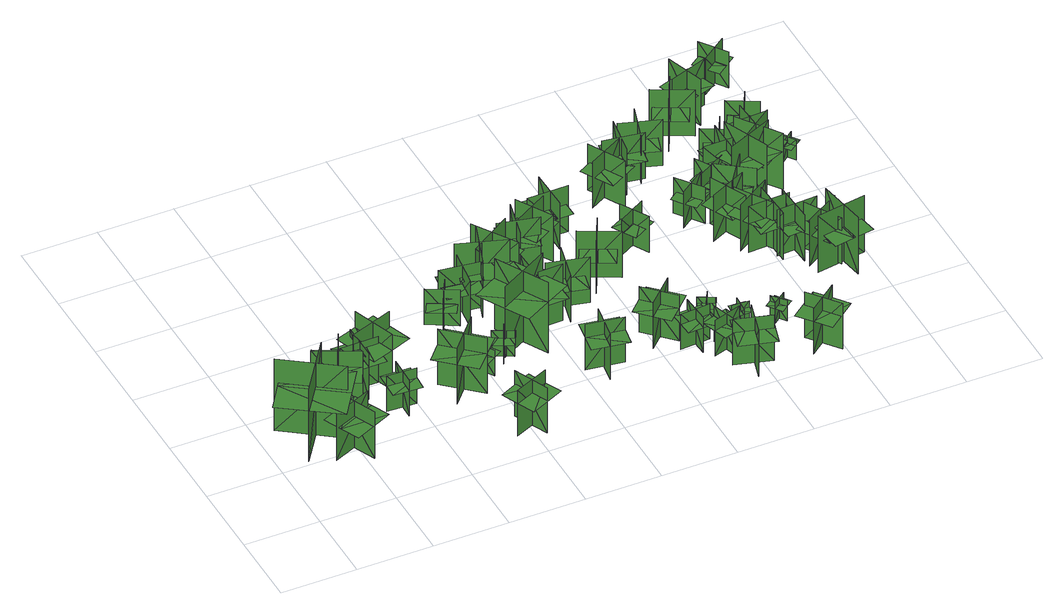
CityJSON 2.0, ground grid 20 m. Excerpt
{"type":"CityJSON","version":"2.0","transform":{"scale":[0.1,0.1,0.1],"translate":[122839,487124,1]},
"CityObjects":{
"tree1":{"type":"SolitaryVegetationObject","geometry":[{"type":"MultiSurface","lod":"1","boundaries":[[[0,1,2]],[[0,2,3]],[[4,5,6]],[[4,6,7]],[[8,9,10]],[[8,10,11]],[[8,11,12]],[[8,12,13]]]}]},
"tree2":{"type":"SolitaryVegetationObject","geometry":[{"type":"MultiSurface","lod":"1","boundaries":[[[14,15,16]],[[14,16,17]],[[18,19,20]],[[18,20,21]],[[22,23,24]],[[22,24,25]],[[22,25,26]],[[22,26,27]]]}]},
"tree3":{"type":"SolitaryVegetationObject","geometry":[{"type":"MultiSurface","lod":"1","boundaries":[[[28,29,30]],[[28,30,31]],[[32,33,34]],[[32,34,35]],[[36,37,38]],[[36,38,39]],[[36,39,40]],[[36,40,41]]]}]},
"tree4":{"type":"SolitaryVegetationObject","geometry":[{"type":"MultiSurface","lod":"1","boundaries":[[[42,43,44]],[[42,44,45]],[[46,47,48]],[[46,48,49]],[[50,51,52]],[[50,52,53]],[[50,53,54]],[[50,54,55]]]}]},
"tree5":{"type":"SolitaryVegetationObject","geometry":[{"type":"MultiSurface","lod":"1","boundaries":[[[56,57,58]],[[56,58,59]],[[60,61,62]],[[60,62,63]],[[64,65,66]],[[64,66,67]],[[64,67,68]],[[64,68,69]]]}]},
"tree6":{"type":"SolitaryVegetationObject","geometry":[{"type":"MultiSurface","lod":"1","boundaries":[[[70,71,72]],[[70,72,73]],[[74,75,76]],[[74,76,77]],[[78,79,80]],[[78,80,81]],[[78,81,82]],[[78,82,83]]]}]},
"tree7":{"type":"SolitaryVegetationObject","geometry":[{"type":"MultiSurface","lod":"1","boundaries":[[[84,85,86]],[[84,86,87]],[[88,89,90]],[[88,90,91]],[[92,93,94]],[[92,94,95]],[[92,95,96]],[[92,96,97]]]}]},
"tree8":{"type":"SolitaryVegetationObject","geometry":[{"type":"MultiSurface","lod":"1","boundaries":[[[98,99,100]],[[98,100,101]],[[102,103,104]],[[102,104,105]],[[106,107,108]],[[106,108,109]],[[106,109,110]],[[106,110,111]]]}]},
"tree9":{"type":"SolitaryVegetationObject","geometry":[{"type":"MultiSurface","lod":"1","boundaries":[[[112,113,114]],[[112,114,115]],[[116,117,118]],[[116,118,119]],[[120,121,122]],[[120,122,123]],[[120,123,124]],[[120,124,125]]]}]},
"tree10":{"type":"SolitaryVegetationObject","geometry":[{"type":"MultiSurface","lod":"1","boundaries":[[[126,127,128]],[[126,128,129]],[[130,131,132]],[[130,132,133]],[[134,135,136]],[[134,136,137]],[[134,138,139]],[[134,139,135]]]}]},
"tree11":{"type":"SolitaryVegetationObject","geometry":[{"type":"MultiSurface","lod":"1","boundaries":[[[140,141,142]],[[140,142,143]],[[144,145,146]],[[144,146,147]],[[148,149,150]],[[148,150,151]],[[148,151,152]],[[148,152,153]]]}]},
"tree12":{"type":"SolitaryVegetationObject","geometry":[{"type":"MultiSurface","lod":"1","boundaries":[[[154,155,156]],[[154,156,157]],[[158,159,160]],[[158,160,161]],[[162,163,164]],[[162,164,165]],[[162,166,167]],[[162,167,163]]]}]},
"tree13":{"type":"SolitaryVegetationObject","geometry":[{"type":"MultiSurface","lod":"1","boundaries":[[[168,169,170]],[[168,170,171]],[[172,173,174]],[[172,174,175]],[[176,177,178]],[[176,178,179]],[[176,179,180]],[[176,180,181]]]}]},
"tree14":{"type":"SolitaryVegetationObject","geometry":[{"type":"MultiSurface","lod":"1","boundaries":[[[182,183,184]],[[182,184,185]],[[186,187,188]],[[186,188,189]],[[190,191,192]],[[190,192,193]],[[190,194,195]],[[190,195,191]]]}]},
"tree15":{"type":"SolitaryVegetationObject","geometry":[{"type":"MultiSurface","lod":"1","boundaries":[[[196,197,198]],[[196,198,199]],[[200,201,202]],[[200,202,203]],[[204,205,206]],[[204,206,207]],[[204,208,209]],[[204,209,205]]]}]},
"tree16":{"type":"SolitaryVegetationObject","geometry":[{"type":"MultiSurface","lod":"1","boundaries":[[[210,211,212]],[[210,212,213]],[[214,215,216]],[[214,216,217]],[[218,219,220]],[[218,220,221]],[[218,222,223]],[[218,223,219]]]}]},
"tree17":{"type":"SolitaryVegetationObject","geometry":[{"type":"MultiSurface","lod":"1","boundaries":[[[224,225,226]],[[224,226,227]],[[228,229,230]],[[228,230,231]],[[232,233,234]],[[232,234,235]],[[232,235,236]],[[232,236,237]]]}]},
"tree18":{"type":"SolitaryVegetationObject","geometry":[{"type":"MultiSurface","lod":"1","boundaries":[[[238,239,240]],[[238,240,241]],[[242,243,244]],[[242,244,245]],[[246,247,248]],[[246,248,249]],[[246,250,251]],[[246,251,247]]]}]},
"tree19":{"type":"SolitaryVegetationObject","geometry":[{"type":"MultiSurface","lod":"1","boundaries":[[[252,253,254]],[[252,254,255]],[[256,257,258]],[[256,258,259]],[[260,261,262]],[[260,262,263]],[[260,264,265]],[[260,265,261]]]}]},
"tree20":{"type":"SolitaryVegetationObject","geometry":[{"type":"MultiSurface","lod":"1","boundaries":[[[266,267,268]],[[266,268,269]],[[270,271,272]],[[270,272,273]],[[274,275,276]],[[274,276,277]],[[274,278,279]],[[274,279,275]]]}]},
"tree21":{"type":"SolitaryVegetationObject","geometry":[{"type":"MultiSurface","lod":"1","boundaries":[[[280,281,282]],[[280,282,283]],[[284,285,286]],[[284,286,287]],[[288,289,290]],[[288,290,291]],[[288,291,292]],[[288,292,293]]]}]},
"tree22":{"type":"SolitaryVegetationObject","geometry":[{"type":"MultiSurface","lod":"1","boundaries":[[[294,295,296]],[[294,296,297]],[[298,299,300]],[[298,300,301]],[[302,303,304]],[[302,304,305]],[[302,305,306]],[[302,306,307]]]}]},
"tree23":{"type":"SolitaryVegetationObject","geometry":[{"type":"MultiSurface","lod":"1","boundaries":[[[308,309,310]],[[308,310,311]],[[312,313,314]],[[312,314,315]],[[316,317,318]],[[316,318,319]],[[316,320,321]],[[316,321,317]]]}]},
"tree24":{"type":"SolitaryVegetationObject","geometry":[{"type":"MultiSurface","lod":"1","boundaries":[[[322,323,324]],[[322,324,325]],[[326,327,328]],[[326,328,329]],[[330,331,332]],[[330,332,333]],[[330,334,335]],[[330,335,331]]]}]},
"tree25":{"type":"SolitaryVegetationObject","geometry":[{"type":"MultiSurface","lod":"1","boundaries":[[[336,337,338]],[[336,338,339]],[[340,341,342]],[[340,342,343]],[[344,345,346]],[[344,346,347]],[[344,347,348]],[[344,348,349]]]}]},
"tree26":{"type":"SolitaryVegetationObject","geometry":[{"type":"MultiSurface","lod":"1","boundaries":[[[350,351,352]],[[350,352,353]],[[354,355,356]],[[354,356,357]],[[358,359,360]],[[358,360,361]],[[358,361,362]],[[358,362,363]]]}]},
"tree27":{"type":"SolitaryVegetationObject","geometry":[{"type":"MultiSurface","lod":"1","boundaries":[[[364,365,366]],[[364,366,367]],[[368,369,370]],[[368,370,371]],[[372,373,374]],[[372,374,375]],[[372,375,376]],[[372,376,377]]]}]},
"tree28":{"type":"SolitaryVegetationObject","geometry":[{"type":"MultiSurface","lod":"1","boundaries":[[[378,379,380]],[[378,380,381]],[[382,383,384]],[[382,384,385]],[[386,387,388]],[[386,388,389]],[[386,389,390]],[[386,390,391]]]}]},
"tree29":{"type":"SolitaryVegetationObject","geometry":[{"type":"MultiSurface","lod":"1","boundaries":[[[392,393,394]],[[392,394,395]],[[396,397,398]],[[396,398,399]],[[400,401,402]],[[400,402,403]],[[400,404,405]],[[400,405,401]]]}]},
"tree30":{"type":"SolitaryVegetationObject","geometry":[{"type":"MultiSurface","lod":"1","boundaries":[[[406,407,408]],[[406,408,409]],[[410,411,412]],[[410,412,413]],[[414,415,416]],[[414,416,417]],[[414,417,418]],[[414,418,419]]]}]},
"tree31":{"type":"SolitaryVegetationObject","geometry":[{"type":"MultiSurface","lod":"1","boundaries":[[[420,421,422]],[[420,422,423]],[[424,425,426]],[[424,426,427]],[[428,429,430]],[[428,430,431]],[[428,432,433]],[[428,433,429]]]}]},
"tree32":{"type":"SolitaryVegetationObject","geometry":[{"type":"MultiSurface","lod":"1","boundaries":[[[434,435,436]],[[434,436,437]],[[438,439,440]],[[438,440,441]],[[442,443,444]],[[442,444,445]],[[442,445,446]],[[442,446,447]]]}]},
"tree33":{"type":"SolitaryVegetationObject","geometry":[{"type":"MultiSurface","lod":"1","boundaries":[[[448,449,450]],[[448,450,451]],[[452,453,454]],[[452,454,455]],[[456,457,458]],[[456,458,459]],[[456,460,461]],[[456,461,457]]]}]},
"tree34":{"type":"SolitaryVegetationObject","geometry":[{"type":"MultiSurface","lod":"1","boundaries":[[[462,463,464]],[[462,464,465]],[[466,467,468]],[[466,468,469]],[[470,471,472]],[[470,472,473]],[[470,474,475]],[[470,475,471]]]}]},
"tree35":{"type":"SolitaryVegetationObject","geometry":[{"type":"MultiSurface","lod":"1","boundaries":[[[476,477,478]],[[476,478,479]],[[480,481,482]],[[480,482,483]],[[484,485,486]],[[484,486,487]],[[484,488,489]],[[484,489,485]]]}]},
"tree36":{"type":"SolitaryVegetationObject","geometry":[{"type":"MultiSurface","lod":"1","boundaries":[[[490,491,492]],[[490,492,493]],[[494,495,496]],[[494,496,497]],[[498,499,500]],[[498,500,501]],[[498,502,503]],[[498,503,499]]]}]},
"tree37":{"type":"SolitaryVegetationObject","geometry":[{"type":"MultiSurface","lod":"1","boundaries":[[[504,505,506]],[[504,506,507]],[[508,509,510]],[[508,510,511]],[[512,513,514]],[[512,514,515]],[[512,516,517]],[[512,517,513]]]}]},
"tree38":{"type":"SolitaryVegetationObject","geometry":[{"type":"MultiSurface","lod":"1","boundaries":[[[518,519,520]],[[518,520,521]],[[522,523,524]],[[522,524,525]],[[526,527,528]],[[526,528,529]],[[526,530,531]],[[526,531,527]]]}]},
"tree39":{"type":"SolitaryVegetationObject","geometry":[{"type":"MultiSurface","lod":"1","boundaries":[[[532,533,534]],[[532,534,535]],[[536,537,538]],[[536,538,539]],[[540,541,542]],[[540,542,543]],[[540,544,545]],[[540,545,541]]]}]},
"tree40":{"type":"SolitaryVegetationObject","geometry":[{"type":"MultiSurface","lod":"1","boundaries":[[[546,547,548]],[[546,548,549]],[[550,551,552]],[[550,552,553]],[[554,555,556]],[[554,556,557]],[[554,558,559]],[[554,559,555]]]}]},
"tree41":{"type":"SolitaryVegetationObject","geometry":[{"type":"MultiSurface","lod":"1","boundaries":[[[560,561,562]],[[560,562,563]],[[564,565,566]],[[564,566,567]],[[568,569,570]],[[568,570,571]],[[568,572,573]],[[568,573,569]]]}]},
"tree42":{"type":"SolitaryVegetationObject","geometry":[{"type":"MultiSurface","lod":"1","boundaries":[[[574,575,576]],[[574,576,577]],[[578,579,580]],[[578,580,581]],[[582,583,584]],[[582,584,585]],[[582,586,587]],[[582,587,583]]]}]},
"tree43":{"type":"SolitaryVegetationObject","geometry":[{"type":"MultiSurface","lod":"1","boundaries":[[[588,589,590]],[[588,590,591]],[[592,593,594]],[[592,594,595]],[[596,597,598]],[[596,598,599]],[[596,600,601]],[[596,601,597]]]}]},
"tree44":{"type":"SolitaryVegetationObject","geometry":[{"type":"MultiSurface","lod":"1","boundaries":[[[602,603,604]],[[602,604,605]],[[606,607,608]],[[606,608,609]],[[610,611,612]],[[610,612,613]],[[610,614,615]],[[610,615,611]]]}]},
"tree45":{"type":"SolitaryVegetationObject","geometry":[{"type":"MultiSurface","lod":"1","boundaries":[[[616,617,618]],[[616,618,619]],[[620,621,622]],[[620,622,623]],[[624,625,626]],[[624,626,627]],[[624,628,629]],[[624,629,625]]]}]},
"tree46":{"type":"SolitaryVegetationObject","geometry":[{"type":"MultiSurface","lod":"1","boundaries":[[[630,631,632]],[[630,632,633]],[[634,635,636]],[[634,636,637]],[[638,639,640]],[[638,640,641]],[[638,642,643]],[[638,643,639]]]}]},
"tree47":{"type":"SolitaryVegetationObject","geometry":[{"type":"MultiSurface","lod":"1","boundaries":[[[644,645,646]],[[644,646,647]],[[648,649,650]],[[648,650,651]],[[652,653,654]],[[652,654,655]],[[652,656,657]],[[652,657,653]]]}]},
"tree48":{"type":"SolitaryVegetationObject","geometry":[{"type":"MultiSurface","lod":"1","boundaries":[[[658,659,660]],[[658,660,661]],[[662,663,664]],[[662,664,665]],[[666,667,668]],[[666,668,669]],[[666,670,671]],[[666,671,667]]]}]},
"tree49":{"type":"SolitaryVegetationObject","geometry":[{"type":"MultiSurface","lod":"1","boundaries":[[[672,673,674]],[[672,674,675]],[[676,677,678]],[[676,678,679]],[[680,681,682]],[[680,682,683]],[[680,684,685]],[[680,685,681]]]}]},
"tree50":{"type":"SolitaryVegetationObject","geometry":[{"type":"MultiSurface","lod":"1","boundaries":[[[686,687,688]],[[686,688,689]],[[690,691,692]],[[690,692,693]],[[694,695,696]],[[694,696,697]],[[694,698,699]],[[694,699,695]]]}]},
"tree51":{"type":"SolitaryVegetationObject","geometry":[{"type":"MultiSurface","lod":"1","boundaries":[[[700,701,702]],[[700,702,703]],[[704,705,706]],[[704,706,707]],[[708,709,710]],[[708,710,711]],[[708,712,713]],[[708,713,709]]]}]},
"tree52":{"type":"SolitaryVegetationObject","geometry":[{"type":"MultiSurface","lod":"1","boundaries":[[[714,715,716]],[[714,716,717]],[[718,719,720]],[[718,720,721]],[[722,723,724]],[[722,724,725]],[[722,725,726]],[[722,726,727]]]}]},
"tree53":{"type":"SolitaryVegetationObject","geometry":[{"type":"MultiSurface","lod":"1","boundaries":[[[728,729,730]],[[728,730,731]],[[732,733,734]],[[732,734,735]],[[736,737,738]],[[736,738,739]],[[736,740,741]],[[736,741,737]]]}]}
},
"vertices":[
[48,345,14],[192,243,14],[192,243,233],[48,345,233],[71,207,14],[174,351,14],[174,351,233],[71,207,233],[50,329,162],[4,262,162],[149,162,162],[195,229,162],[241,296,162],[96,396,162],
[131,179,16],[235,224,16],[235,224,157],[131,179,157],[215,146,16],[170,249,16],[170,249,157],[215,146,157],[141,174,112],[163,126,112],[266,173,112],[244,221,112],[222,268,112],[119,222,112],
[198,310,13],[252,419,13],[252,419,182],[198,310,182],[275,335,13],[166,390,13],[166,390,182],[275,335,182],[275,335,135],[302,389,135],[193,444,135],[166,390,135],[139,335,135],[248,281,135],
[299,352,15],[299,452,15],[299,452,154],[299,352,154],[347,399,15],[247,399,15],[247,399,154],[347,399,154],[347,399,115],[347,449,115],[247,449,115],[247,399,115],[247,349,115],[347,349,115],
[359,257,12],[362,335,12],[362,335,120],[359,257,120],[397,292,12],[319,295,12],[319,295,120],[397,292,120],[397,292,90],[398,331,90],[321,334,90],[319,295,90],[318,257,90],[395,253,90],
[397,441,13],[282,399,13],[282,399,182],[397,441,182],[324,476,13],[365,361,13],[365,361,182],[324,476,182],[324,476,134],[266,455,134],[308,341,134],[365,361,134],[422,382,134],[381,496,134],
[481,248,12],[562,339,12],[562,339,181],[481,248,181],[562,252,12],[472,333,12],[472,333,181],[562,252,181],[562,252,134],[603,297,134],[512,379,134],[472,333,134],[431,288,134],[521,207,134],
[624,55,14],[583,146,14],[583,146,152],[624,55,152],[648,117,14],[557,76,14],[557,76,152],[648,117,152],[648,117,113],[627,163,113],[537,121,113],[557,76,113],[578,31,113],[669,72,113],
[570,312,13],[617,341,13],[617,341,90],[570,312,90],[606,303,13],[577,350,13],[577,350,90],[606,303,90],[606,303,68],[629,318,68],[601,365,68],[577,350,68],[553,336,68],[582,289,68],
[613,503,16],[539,544,16],[539,544,125],[613,503,125],[597,554,16],[597,554,125],[557,480,125],[557,480,16],[606,503,83],[542,538,83],[525,508,83],[590,473,83],[623,534,83],[559,569,83],
[681,349,12],[632,374,12],[632,374,89],[681,349,89],[670,384,12],[645,335,12],[645,335,89],[670,384,89],[670,384,68],[645,397,68],[621,347,68],[645,335,68],[670,322,68],[695,372,68],
[690,546,12],[583,561,12],[583,561,153],[690,546,153],[649,600,12],[649,600,153],[634,493,153],[634,493,12],[683,543,99],[589,556,99],[583,512,99],[677,499,99],[689,588,99],[595,601,99],
[660,356,10],[795,431,10],[795,431,225],[660,356,225],[759,327,10],[684,463,10],[684,463,225],[759,327,225],[759,327,165],[826,364,165],[752,500,165],[684,463,165],[616,425,165],[691,290,165],
[719,638,12],[676,512,12],[676,512,183],[719,638,183],[645,600,12],[645,600,183],[770,558,183],[770,558,12],[721,628,117],[684,519,117],[735,501,117],[772,611,117],[668,646,117],[631,536,117],
[711,419,9],[843,422,9],[843,422,181],[711,419,181],[772,362,9],[772,362,181],[768,495,181],[768,495,9],[719,424,115],[835,427,115],[833,481,115],[718,478,115],[721,369,115],[836,372,115],
[796,637,8],[684,565,8],[684,565,179],[796,637,179],[714,654,8],[714,654,179],[786,543,179],[786,543,8],[791,628,114],[694,566,114],[723,520,114],[820,583,114],[761,675,114],[664,612,114],
[861,267,14],[845,169,14],[845,169,152],[861,267,152],[807,228,14],[905,213,14],[905,213,152],[807,228,152],[807,228,113],[799,179,113],[897,164,113],[905,213,113],[913,262,113],[815,278,113],
[883,516,8],[858,411,8],[858,411,148],[883,516,148],[825,480,8],[825,480,148],[931,455,148],[931,455,8],[885,509,94],[864,417,94],[906,407,94],[928,499,94],[841,519,94],[819,427,94],
[784,661,11],[889,637,11],[889,637,151],[784,661,151],[820,604,11],[820,604,151],[845,709,151],[845,709,11],[791,664,97],[883,642,97],[893,685,97],[801,707,97],[781,620,97],[873,598,97],
[929,704,11],[836,650,11],[836,650,151],[929,704,151],[864,721,11],[864,721,151],[918,628,151],[918,628,11],[925,697,98],[844,649,98],[866,611,98],[948,659,98],[902,736,98],[821,689,98],
[987,229,14],[1058,298,14],[1058,298,153],[987,229,153],[1054,228,14],[984,299,14],[984,299,153],[1054,228,153],[1054,228,114],[1089,263,114],[1019,334,114],[984,299,114],[948,264,114],[1018,193,114],
[1086,164,15],[1081,241,15],[1081,241,122],[1086,164,122],[1121,202,15],[1043,197,15],[1043,197,122],[1121,202,122],[1121,202,92],[1118,241,92],[1041,236,92],[1043,197,92],[1046,159,92],[1123,164,92],
[1007,574,11],[958,477,11],[958,477,151],[1007,574,151],[942,552,11],[942,552,151],[1039,504,151],[1039,504,11],[1007,566,97],[965,482,97],[1004,462,97],[1047,546,97],[967,587,97],[924,502,97],
[952,664,11],[950,773,11],[950,773,151],[952,664,151],[999,713,11],[999,713,151],[890,712,151],[890,712,11],[948,671,97],[946,766,97],[902,765,97],[903,671,97],[993,672,97],[992,766,97],
[1105,138,16],[1179,162,16],[1179,162,124],[1105,138,124],[1151,115,16],[1127,188,16],[1127,188,124],[1151,115,124],[1151,115,94],[1188,127,94],[1163,200,94],[1127,188,94],[1090,176,94],[1115,102,94],
[1222,61,18],[1126,88,18],[1126,88,156],[1222,61,156],[1190,119,18],[1163,23,18],[1163,23,156],[1190,119,156],[1190,119,117],[1142,132,117],[1115,36,117],[1163,23,117],[1211,10,117],[1238,106,117],
[1169,269,14],[1130,289,14],[1130,289,76],[1169,269,76],[1161,297,14],[1140,258,14],[1140,258,76],[1161,297,76],[1161,297,59],[1141,307,59],[1121,268,59],[1140,258,59],[1160,248,59],[1180,287,59],
[1211,241,17],[1209,196,17],[1209,196,79],[1211,241,79],[1189,221,17],[1233,219,17],[1233,219,79],[1189,221,79],[1189,221,61],[1188,199,61],[1232,197,61],[1233,219,61],[1234,241,61],[1190,243,61],
[1145,617,13],[1072,575,13],[1072,575,122],[1145,617,122],[1094,631,13],[1094,631,122],[1136,557,122],[1136,557,13],[1142,611,80],[1078,575,80],[1095,545,80],[1159,582,80],[1125,642,80],[1061,606,80],
[1286,186,16],[1321,213,16],[1321,213,78],[1286,186,78],[1315,182,16],[1288,217,16],[1288,217,78],[1315,182,78],[1315,182,61],[1333,195,61],[1306,230,61],[1288,217,61],[1271,203,61],[1298,168,61],
[1110,836,8],[1162,741,8],[1162,741,148],[1110,836,148],[1091,771,8],[1091,771,148],[1186,823,148],[1186,823,8],[1117,832,95],[1162,749,95],[1201,771,95],[1155,853,95],[1077,810,95],[1123,727,95],
[1327,112,13],[1389,34,13],[1389,34,151],[1327,112,151],[1319,46,13],[1397,108,13],[1397,108,151],[1319,46,151],[1319,46,112],[1350,7,112],[1428,69,112],[1397,108,112],[1366,147,112],[1288,85,112],
[1143,830,10],[1250,813,10],[1250,813,150],[1143,830,150],[1183,776,10],[1183,776,150],[1200,883,150],[1200,883,10],[1151,833,96],[1244,818,96],[1251,862,96],[1158,877,96],[1143,789,96],[1237,773,96],
[1249,603,14],[1317,653,14],[1317,653,123],[1249,603,123],[1301,596,14],[1301,596,123],[1251,663,123],[1251,664,14],[1251,609,82],[1310,653,82],[1290,680,82],[1231,637,82],[1272,581,82],[1331,624,82],
[1312,592,13],[1359,495,13],[1359,495,153],[1312,592,153],[1290,528,13],[1290,528,153],[1388,575,153],[1388,575,13],[1319,588,99],[1360,503,99],[1399,522,99],[1358,607,99],[1278,568,99],[1319,483,99],
[1265,904,10],[1232,800,10],[1232,800,150],[1265,904,150],[1205,872,10],[1205,872,150],[1308,839,150],[1308,839,10],[1267,896,96],[1239,806,96],[1281,792,96],[1309,882,96],[1224,909,96],[1195,819,96],
[1346,533,15],[1404,441,15],[1404,441,155],[1346,533,155],[1332,466,15],[1332,466,155],[1424,524,155],[1424,524,15],[1354,529,101],[1404,449,101],[1441,472,101],[1391,552,101],[1315,505,101],[1365,425,101],
[1455,459,13],[1346,454,13],[1346,454,154],[1455,459,154],[1404,504,13],[1404,504,154],[1409,396,154],[1409,396,13],[1448,454,100],[1354,450,100],[1356,406,100],[1450,410,100],[1446,500,100],[1351,495,100],
[1317,646,13],[1390,689,13],[1390,689,122],[1317,646,122],[1368,633,13],[1368,633,122],[1326,706,122],[1326,706,13],[1320,652,80],[1384,689,80],[1366,718,80],[1303,681,80],[1338,621,80],[1401,658,80],
[1426,573,13],[1338,637,13],[1338,637,153],[1426,573,153],[1414,640,13],[1414,640,153],[1351,553,153],[1351,553,13],[1417,574,99],[1341,629,99],[1315,594,99],[1392,538,99],[1444,611,99],[1368,666,99],
[1401,413,13],[1509,420,13],[1509,420,153],[1401,413,153],[1452,369,13],[1452,369,153],[1445,477,153],[1445,477,13],[1407,418,99],[1502,423,99],[1499,467,99],[1405,462,99],[1410,372,99],[1504,378,99],
[1470,412,14],[1525,319,14],[1525,319,154],[1470,412,154],[1454,346,14],[1454,346,154],[1547,402,154],[1547,402,14],[1477,408,101],[1526,327,101],[1563,350,101],[1515,431,101],[1438,385,101],[1487,304,101],
[1409,654,13],[1407,762,13],[1407,762,153],[1409,654,153],[1456,703,13],[1456,703,153],[1347,701,153],[1347,701,13],[1405,660,100],[1403,755,100],[1359,754,100],[1361,659,100],[1450,661,100],[1448,756,100],
[1546,272,10],[1524,403,10],[1524,403,182],[1546,272,182],[1594,340,10],[1594,340,182],[1463,319,182],[1463,319,10],[1539,280,116],[1521,394,116],[1468,385,116],[1486,271,116],[1594,289,116],[1575,403,116],
[1390,634,16],[1511,687,16],[1511,687,188],[1390,634,188],[1467,604,16],[1467,604,188],[1415,726,188],[1415,726,16],[1395,643,122],[1501,688,122],[1480,738,122],[1374,692,122],[1417,592,122],[1523,637,122],
[1394,977,9],[1344,880,9],[1344,880,149],[1394,977,149],[1329,955,9],[1329,955,149],[1426,906,149],[1426,906,9],[1394,968,95],[1351,884,95],[1390,864,95],[1433,948,95],[1354,989,95],[1311,905,95],
[1412,751,9],[1451,825,9],[1451,825,118],[1412,751,118],[1462,766,9],[1462,766,118],[1388,806,118],[1388,806,9],[1411,757,76],[1446,822,76],[1416,838,76],[1381,773,76],[1442,740,76],[1477,805,76],
[1530,731,8],[1423,653,8],[1423,653,179],[1530,731,179],[1448,743,8],[1448,743,179],[1526,636,179],[1526,636,8],[1526,721,113],[1433,654,113],[1464,610,113],[1558,678,113],[1494,767,113],[1400,699,113],
[1544,761,11],[1436,754,11],[1436,754,151],[1544,761,151],[1493,805,11],[1493,805,151],[1499,697,151],[1499,697,11],[1537,756,97],[1443,750,97],[1446,706,97],[1540,712,97],[1534,801,97],[1440,795,97],
[1392,961,12],[1494,997,12],[1494,997,152],[1392,961,152],[1453,932,12],[1453,932,152],[1418,1034,152],[1418,1034,12],[1397,967,98],[1486,999,98],[1472,1040,98],[1383,1009,98],[1412,925,98],[1501,956,98],
[1561,832,9],[1487,872,9],[1487,872,119],[1561,832,119],[1545,883,9],[1545,883,119],[1506,808,119],[1506,808,9],[1555,832,77],[1490,866,77],[1474,836,77],[1539,802,77],[1571,863,77],[1506,898,77],
[1571,752,13],[1598,716,13],[1598,716,74],[1571,752,74],[1567,722,13],[1602,749,13],[1602,749,74],[1567,722,74],[1567,722,57],[1580,705,57],[1616,731,57],[1602,749,57],[1589,767,57],[1554,740,57],
[1575,1031,10],[1526,1099,10],[1526,1099,119],[1575,1031,119],[1583,1083,10],[1583,1083,119],[1515,1033,119],[1515,1033,10],[1569,1033,77],[1526,1093,77],[1498,1072,77],[1542,1013,77],[1598,1054,77],[1555,1114,77]
]}
